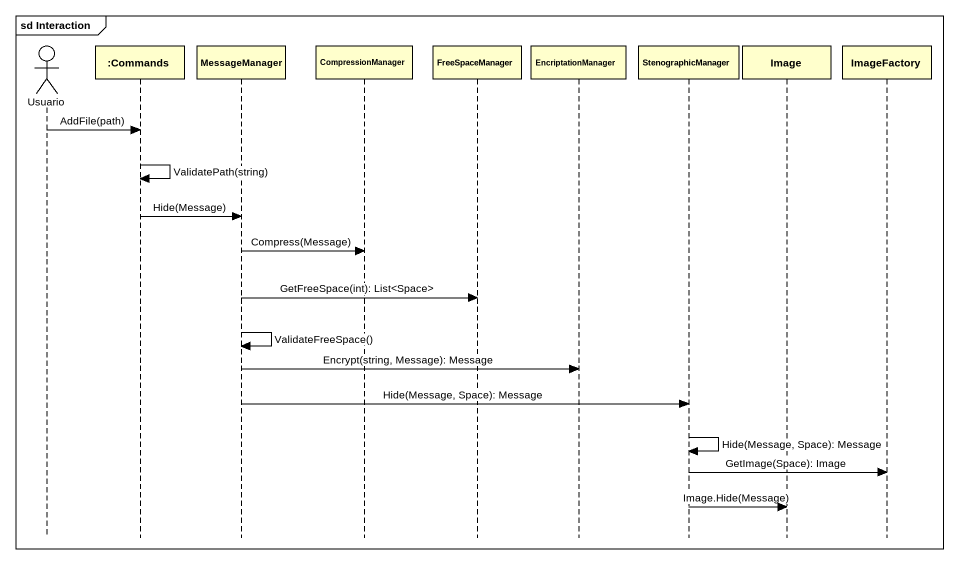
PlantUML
@startuml
mainframe sd Interaction
hide footbox
actor Usuario
participant ":Commands" as Commands
participant MessageManager
participant CompressionManager
participant FreeSpaceManager
participant EncriptationManager
participant StenographicManager
participant Image
participant ImageFactory

Usuario -> Commands : AddFile(path)
Commands -> Commands : ValidatePath(string)
Commands -> MessageManager : Hide(Message)
MessageManager -> CompressionManager : Compress(Message)
MessageManager -> FreeSpaceManager : GetFreeSpace(int): List<Space>
MessageManager -> MessageManager : ValidateFreeSpace()
MessageManager -> EncriptationManager : Encrypt(string, Message): Message
MessageManager -> StenographicManager : Hide(Message, Space): Message
StenographicManager -> StenographicManager : Hide(Message, Space): Message
StenographicManager -> ImageFactory : GetImage(Space): Image
StenographicManager -> Image : Image.Hide(Message)
@enduml
